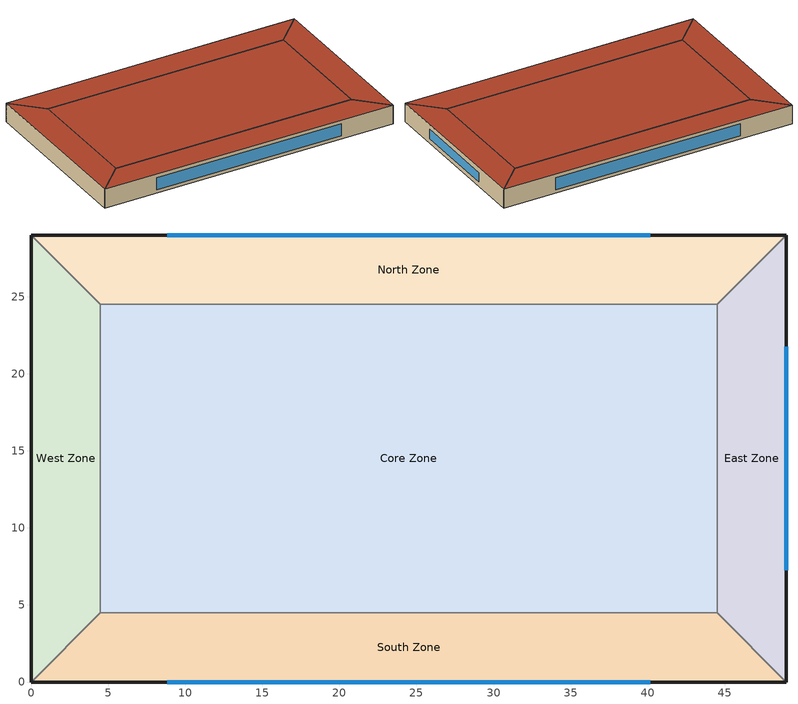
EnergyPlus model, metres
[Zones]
South Zone
 floor ground (Ground Floor): 4.5,4.5 44.5,4.5 49,0 0,0 z0
 wall outside (Ext Wall): 0,0 49,0 z0:3.2
 wall to East Zone (Interior Partition): 49,0 44.5,4.5 z0:3.2
 wall to Core Zone (Interior Partition): 44.5,4.5 4.5,4.5 z0:3.2
 wall to West Zone (Interior Partition): 4.5,4.5 0,0 z0:3.2
 window (Window): 8.82,0 40.18,0 z0.6:2.6
 roof outside (Roof): 0,0 49,0 44.5,4.5 4.5,4.5 z3.2
East Zone
 floor ground (Ground Floor): 44.5,4.5 44.5,24.5 49,29 49,0 z0
 wall outside (Ext Wall): 49,0 49,29 z0:3.2
 wall to North Zone (Interior Partition): 49,29 44.5,24.5 z0:3.2
 wall to Core Zone (Interior Partition): 44.5,24.5 44.5,4.5 z0:3.2
 window (Window): 49,7.25 49,21.75 z0.8:2.4
 roof outside (Roof): 49,0 49,29 44.5,24.5 44.5,4.5 z3.2
North Zone
 floor ground (Ground Floor): 44.5,24.5 4.5,24.5 0,29 49,29 z0
 wall outside (Ext Wall): 49,29 0,29 z0:3.2
 wall to West Zone (Interior Partition): 0,29 4.5,24.5 z0:3.2
 wall to Core Zone (Interior Partition): 4.5,24.5 44.5,24.5 z0:3.2
 window (Window): 40.18,29 8.82,29 z0.6:2.6
 roof outside (Roof): 49,29 0,29 4.5,24.5 44.5,24.5 z3.2
West Zone
 floor ground (Ground Floor): 4.5,24.5 4.5,4.5 0,0 0,29 z0
 wall outside (Ext Wall): 0,29 0,0 z0:3.2
 wall to Core Zone (Interior Partition): 4.5,4.5 4.5,24.5 z0:3.2
 roof outside (Roof): 0,29 0,0 4.5,4.5 4.5,24.5 z3.2
Core Zone
 floor ground (Ground Floor): 4.5,24.5 44.5,24.5 44.5,4.5 4.5,4.5 z0
 roof outside (Roof): 4.5,4.5 44.5,4.5 44.5,24.5 4.5,24.5 z3.2
[Building]
T2-test-02 Retail: -20, City, 0.04, 0.4, FullExterior, 25, 6
[Material]
Metal Siding: Smooth, 0.0015, 44.96, 7689, 418, 0.9, 0.2, 0.2
Wall Insulation: MediumRough, 0.04391, 0.045, 265, 836.8, 0.9, 0.7, 0.7
Gypsum Board 12.7mm: Smooth, 0.0127, 0.16, 784.9, 830, 0.9, 0.4, 0.4
Roof Membrane: VeryRough, 0.0095, 0.16, 1121.29, 1460, 0.9, 0.7, 0.7
Roof Insulation: MediumRough, 0.29661, 0.049, 265, 836.8, 0.9, 0.7, 0.7
Metal Decking: MediumSmooth, 0.0015, 45.006, 7680, 418.4, 0.9, 0.7, 0.3
Heavyweight Concrete 100mm: MediumRough, 0.1, 1.311, 2240, 836.8, 0.9, 0.7, 0.7
Carpet 12.7mm: VeryRough, 0.0127, 0.06, 288, 1380, 0.9, 0.7, 0.8
[WindowMaterial:SimpleGlazingSystem]
Glazing Simple: 1.8, 0.42, 0.65
[Construction]
Ext Wall: Metal Siding, Wall Insulation, Gypsum Board 12.7mm
Roof: Roof Membrane, Roof Insulation, Metal Decking
Ground Floor: Heavyweight Concrete 100mm, Carpet 12.7mm
Interior Partition: Gypsum Board 12.7mm, Gypsum Board 12.7mm
Window: Glazing Simple
[Zone]
South Zone; East Zone; North Zone; West Zone; Core Zone: 0, 0, 0, 0, 1, 1, autocalculate, autocalculate
[HVACTemplate:Thermostat]
Retail Thermostat: Heating Setpoint Sch, , Cooling Setpoint Sch
[HVACTemplate:Zone:IdealLoadsAirSystem]
South Zone; East Zone; North Zone; West Zone; Core Zone: Retail Thermostat
[Schedule:Compact]
Heating Setpoint Sch: Temperature, Through: 12/31, For: AllDays, Until: 09:00, 16.5, Until: 21:00, 20.5, Until: 24:00, 16.5
Cooling Setpoint Sch: Temperature, Through: 12/31, For: AllDays, Until: 09:00, 29.5, Until: 21:00, 25, Until: 24:00, 29.5
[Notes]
---------------- South Zone ----------------
---------------- East Zone ----------------
